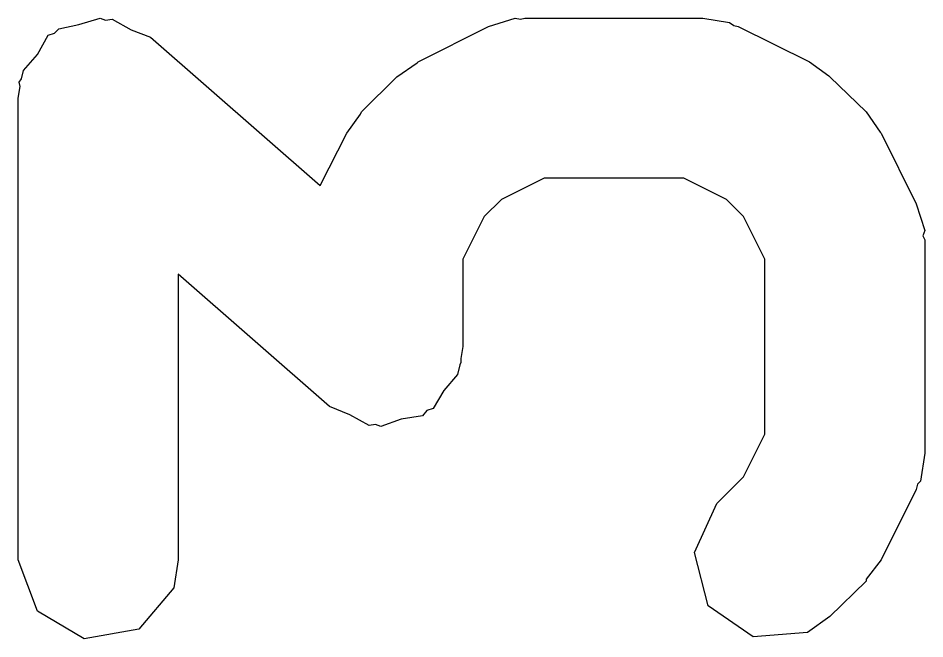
# Model space of a CAD drawing. Extents: x 72 to 186, y -144 to -85.
# Drawn here: x 176.891 to 177.741, y -114.174 to -113.592 of the extents above; entities that cross this region are included whole.
import ezdxf

# ---------------------------------------------------------------- set-up
doc = ezdxf.new("R2010")
doc.units = 0
doc.layers.add('BLACK', color=7, linetype='CONTINUOUS')

msp = doc.modelspace()

# ---------------------------------------------------------------- linework, layer by layer
at = {"layer": 'BLACK', "linetype": 'CONTINUOUS'}
for p, q in [((176.948, -113.598), (176.968, -113.592)), ((176.968, -113.592), (176.973, -113.594)), ((176.973, -113.594), (176.979, -113.593)), ((176.979, -113.593), (176.997, -113.603)), ((177.332, -113.6), (177.357, -113.592)), ((177.357, -113.592), (177.362, -113.593)), ((177.362, -113.593), (177.366, -113.592)), ((177.366, -113.592), (177.533, -113.592)), ((177.533, -113.592), (177.558, -113.596)), ((176.925, -113.606), (176.929, -113.602)), ((176.929, -113.602), (176.948, -113.598)), ((177.266, -113.633), (177.332, -113.6)), ((177.558, -113.596), (177.562, -113.599)), ((177.562, -113.599), (177.566, -113.6)), ((177.566, -113.6), (177.633, -113.633)), ((176.909, -113.626), (176.919, -113.608)), ((176.919, -113.608), (176.925, -113.606)), ((176.997, -113.603), (177.015, -113.61)), ((177.015, -113.61), (177.174, -113.749)), ((176.896, -113.641), (176.909, -113.626)), ((177.246, -113.647), (177.265, -113.634)), ((177.265, -113.634), (177.266, -113.633)), ((177.633, -113.633), (177.651, -113.646)), ((176.894, -113.649), (176.896, -113.641)), ((176.892, -113.652), (176.894, -113.649)), ((176.893, -113.656), (176.892, -113.652)), ((177.213, -113.68), (177.246, -113.647)), ((177.651, -113.646), (177.652, -113.647)), ((177.652, -113.647), (177.686, -113.68)), ((176.891, -113.667), (176.893, -113.656)), ((176.891, -114.1), (176.891, -113.667)), ((177.199, -113.7), (177.212, -113.682)), ((177.212, -113.682), (177.213, -113.68)), ((177.686, -113.68), (177.699, -113.699)), ((177.174, -113.749), (177.199, -113.7)), ((177.699, -113.699), (177.7, -113.7)), ((177.7, -113.7), (177.733, -113.766)), ((177.384, -113.742), (177.344, -113.762)), ((177.515, -113.742), (177.384, -113.742)), ((177.555, -113.762), (177.515, -113.742)), ((177.344, -113.762), (177.328, -113.778)), ((177.571, -113.778), (177.555, -113.762)), ((177.733, -113.766), (177.741, -113.791)), ((177.328, -113.778), (177.308, -113.818)), ((177.591, -113.818), (177.571, -113.778)), ((177.741, -113.791), (177.739, -113.796)), ((177.739, -113.796), (177.741, -113.8)), ((177.741, -113.8), (177.741, -114)), ((177.308, -113.818), (177.308, -113.9)), ((177.591, -113.982), (177.591, -113.818)), ((177.183, -113.956), (177.041, -113.832)), ((177.041, -113.832), (177.041, -114.1)), ((177.308, -113.9), (177.306, -113.911)), ((177.305, -113.917), (177.303, -113.926)), ((177.306, -113.915), (177.305, -113.917)), ((177.306, -113.911), (177.306, -113.915)), ((177.303, -113.926), (177.29, -113.941)), ((177.29, -113.941), (177.28, -113.958)), ((177.202, -113.964), (177.183, -113.956)), ((177.28, -113.958), (177.274, -113.96)), ((177.22, -113.974), (177.202, -113.964)), ((177.25, -113.968), (177.231, -113.975)), ((177.27, -113.965), (177.25, -113.968)), ((177.274, -113.96), (177.27, -113.965)), ((177.226, -113.973), (177.22, -113.974)), ((177.231, -113.975), (177.226, -113.973)), ((177.571, -114.022), (177.591, -113.982)), ((177.741, -114), (177.737, -114.026)), ((177.546, -114.047), (177.571, -114.022)), ((177.737, -114.026), (177.734, -114.029)), ((177.733, -114.034), (177.7, -114.1)), ((177.734, -114.029), (177.733, -114.034)), ((177.525, -114.093), (177.546, -114.047)), ((177.538, -114.143), (177.525, -114.093)), ((176.909, -114.148), (176.891, -114.1)), ((177.041, -114.1), (177.037, -114.126)), ((177.7, -114.1), (177.686, -114.118)), ((177.686, -114.12), (177.652, -114.153)), ((177.686, -114.118), (177.686, -114.12)), ((177.037, -114.126), (177.004, -114.165)), ((177.58, -114.172), (177.538, -114.143)), ((176.953, -114.174), (176.909, -114.148)), ((177.652, -114.153), (177.631, -114.168)), ((177.004, -114.165), (176.953, -114.174)), ((177.631, -114.168), (177.58, -114.172))]:
    msp.add_line(p, q, dxfattribs=at)

doc.saveas('drawing.dxf')
